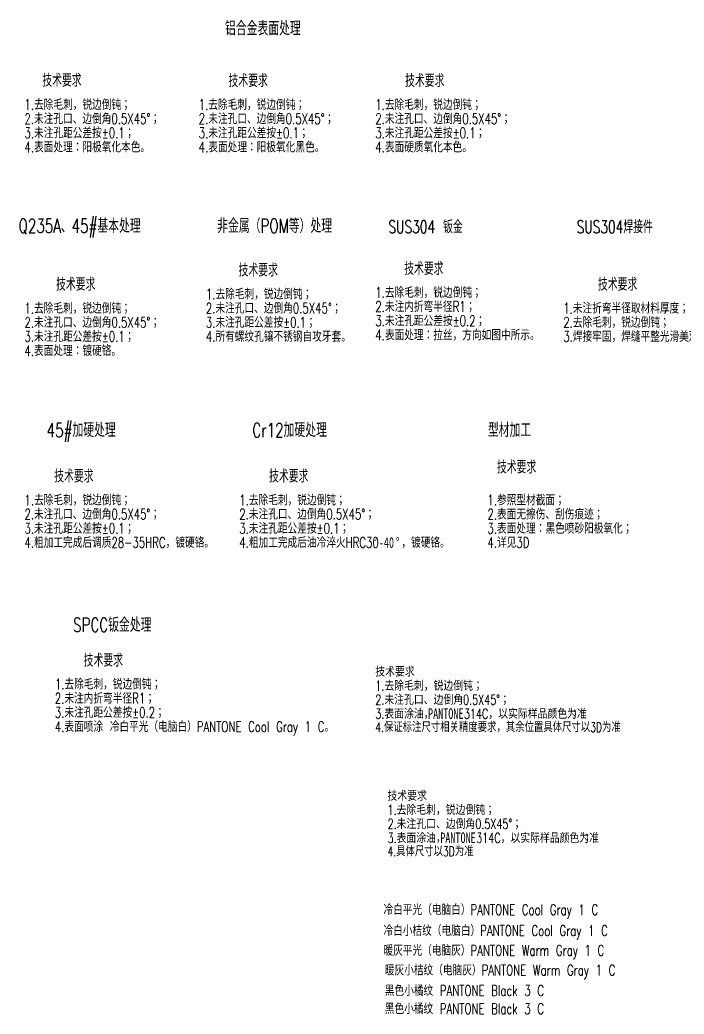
# Model space of a CAD drawing. Extents: x 10 to 515, y -34 to 231.
# Drawn here: x 349.6 to 514.9, y -33.5 to 214 of the extents above; entities that cross this region are included whole.
import ezdxf

# ---------------------------------------------------------------- set-up
doc = ezdxf.new("R2010")
doc.units = 0
doc.linetypes.add('SLD-SOLID', pattern=[0])
doc.layers.add('FORMAT', color=7, linetype='SLD-SOLID')
doc.styles.add('SLDTEXTSTYLE0', font='TXT', dxfattribs={"width": 0.7, "bigfont": 'bigfont'})
doc.styles.add('SLDTEXTSTYLE1', font='TXT', dxfattribs={"width": 0.7})

# ---------------------------------------------------------------- blocks, each defined once
blk = doc.blocks.new('SW_NOTE_0')
at = {"layer": 'FORMAT', "color": 0, "attachment_point": 1}
for s, insert, char_height, style in [('技术要求', (0, 3.22), 2.5, 'SLDTEXTSTYLE0'), ('1.去除毛刺，锐边倒钝；', (0, -0.28), 2.5, 'SLDTEXTSTYLE0'), ('2.未注孔口、边倒角0.5X45°；', (0, -3.78), 2.5, 'SLDTEXTSTYLE0'), ('3.表面涂油，', (0, -7.28), 2.5, 'SLDTEXTSTYLE0'), ('PANTONE', (13.12, -7.17), 2.646, 'SLDTEXTSTYLE1'), ('314C，以实际样品颜色为准', (22.06, -7.28), 2.5, 'SLDTEXTSTYLE0'), ('；', (48.46, -7.44), 2.38, 'SLDTEXTSTYLE0'), ('4.保证标注尺寸相关精度要求，其余位置具体尺寸以3D为准', (0, -10.69), 2.3813, 'SLDTEXTSTYLE0')]:
    blk.add_mtext(s, dxfattribs=dict(at, insert=insert, char_height=char_height, style=style))
blk = doc.blocks.new('SW_NOTE_0_1')
at = {"layer": 'FORMAT', "color": 0, "attachment_point": 1}
for s, insert, char_height, style in [('技术要求', (0, 3.22), 2.5, 'SLDTEXTSTYLE0'), ('1.去除毛刺，锐边倒钝；', (0, -0.28), 2.5, 'SLDTEXTSTYLE0'), ('2.未注孔口、边倒角0.5X45°；', (0, -3.78), 2.5, 'SLDTEXTSTYLE0'), ('3.表面涂油，', (0, -7.28), 2.5, 'SLDTEXTSTYLE0'), ('PANTONE', (13.12, -7.17), 2.646, 'SLDTEXTSTYLE1'), ('314C，以实际样品颜色为准', (22.06, -7.28), 2.5, 'SLDTEXTSTYLE0'), ('；', (48.46, -7.44), 2.38, 'SLDTEXTSTYLE0'), ('4.具体尺寸以3D为准', (0, -10.69), 2.3813, 'SLDTEXTSTYLE0')]:
    blk.add_mtext(s, dxfattribs=dict(at, insert=insert, char_height=char_height, style=style))
blk = doc.blocks.new('SW_NOTE_0_2')
at = {"layer": 'FORMAT', "color": 0, "attachment_point": 1, "style": 'SLDTEXTSTYLE0'}
for s, insert, char_height in [('技术要求', (5.95, 4.09), 3.175), ('1.去除毛刺，锐边倒钝；', (-1.23, -2.12), 2.6458), ('2.未注内折弯半径R1；', (-1.23, -5.64), 2.6458), ('3.未注孔距公差按±0.2；', (-1.23, -9.17), 2.6458), ('4.表面处理：拉丝，方向如图中所示。', (-1.23, -12.7), 2.6458)]:
    blk.add_mtext(s, dxfattribs=dict(at, insert=insert, char_height=char_height))
blk = doc.blocks.new('SW_NOTE_0_4')
at = {"layer": 'FORMAT', "color": 0, "attachment_point": 1, "style": 'SLDTEXTSTYLE0'}
for s, insert, char_height in [('技术要求', (0, 4.09), 3.175), ('1.去除毛刺，锐边倒钝；', (-7.41, -2.12), 2.6458), ('2.未注孔口、边倒角0.5X45°；', (-7.41, -5.64), 2.6458), ('3.未注孔距公差按±0.1；', (-7.41, -9.17), 2.6458), ('4.表面处理：阳极氧化黑色。', (-7.41, -12.7), 2.6458)]:
    blk.add_mtext(s, dxfattribs=dict(at, insert=insert, char_height=char_height))
blk = doc.blocks.new('SW_NOTE_0_5')
at = {"layer": 'FORMAT', "color": 0, "attachment_point": 1, "style": 'SLDTEXTSTYLE0'}
for s, insert, char_height in [('技术要求', (0, 4.09), 3.175), ('1.去除毛刺，锐边倒钝；', (-4.45, -2.22), 2.6458), ('2.未注孔口、边倒角0.5X45°；', (-4.45, -5.74), 2.6458), ('3.未注孔距公差按±0.1；', (-4.45, -9.27), 2.6458), ('4.表面处理：阳极氧化本色。', (-4.45, -12.8), 2.6458)]:
    blk.add_mtext(s, dxfattribs=dict(at, insert=insert, char_height=char_height))
blk = doc.blocks.new('SW_NOTE_0_6')
at = {"layer": 'FORMAT', "color": 0, "attachment_point": 1, "style": 'SLDTEXTSTYLE0'}
for s, insert, char_height in [('技术要求', (2.38, 4.09), 3.175), ('1.参照型材截面；', (0, -4.35), 2.646), ('2.表面无擦伤、刮伤痕迹；', (0, -7.88), 2.6458), ('3.表面处理：黑色喷砂阳极氧化；', (0, -11.41), 2.6458), ('4.详见3D', (0, -14.93), 2.646)]:
    blk.add_mtext(s, dxfattribs=dict(at, insert=insert, char_height=char_height))
blk = doc.blocks.new('SW_NOTE_0_7')
at = {"layer": 'FORMAT', "color": 0, "attachment_point": 1, "style": 'SLDTEXTSTYLE0'}
for s, insert, char_height in [('技术要求', (1.19, 4.09), 3.175), ('1.去除毛刺，锐边倒钝；', (-6.67, -2.12), 2.6458), ('2.未注孔口、边倒角0.5X45°；', (-6.67, -5.64), 2.6458), ('3.未注孔距公差按±0.1；', (-6.67, -9.17), 2.6458), ('4.表面处理：镀硬铬。', (-6.67, -12.7), 2.6458)]:
    blk.add_mtext(s, dxfattribs=dict(at, insert=insert, char_height=char_height))
blk = doc.blocks.new('SW_NOTE_0_8')
at = {"layer": 'FORMAT', "color": 0, "attachment_point": 1, "style": 'SLDTEXTSTYLE0'}
for s, insert, char_height in [('技术要求', (5.95, 4.09), 3.175), ('1.去除毛刺，锐边倒钝；', (-1.23, -2.12), 2.6458), ('2.未注内折弯半径R1；', (-1.23, -5.64), 2.6458), ('3.未注孔距公差按±0.2；', (-1.23, -9.17), 2.6458), ('4.表面喷涂 冷白平光（电脑白）PANTONE Cool Gray 1 C。', (-1.23, -12.7), 2.6458)]:
    blk.add_mtext(s, dxfattribs=dict(at, insert=insert, char_height=char_height))
blk = doc.blocks.new('SW_NOTE_0_9')
at = {"layer": 'FORMAT', "color": 0, "attachment_point": 1, "style": 'SLDTEXTSTYLE0'}
for s, insert, char_height in [('技术要求', (0, 4.09), 3.175), ('1.去除毛刺，锐边倒钝；', (-8.15, -2.12), 2.6458), ('2.未注孔口、边倒角0.5X45°；', (-8.15, -5.64), 2.6458), ('3.未注孔距公差按±0.1；', (-8.15, -9.17), 2.6458), ('4.所有螺纹孔镶不锈钢自攻牙套。', (-8.15, -12.7), 2.6458)]:
    blk.add_mtext(s, dxfattribs=dict(at, insert=insert, char_height=char_height))
blk = doc.blocks.new('SW_NOTE_0_10')
at = {"layer": 'FORMAT', "color": 0, "attachment_point": 1, "style": 'SLDTEXTSTYLE0'}
for s, insert, char_height in [('技术要求', (0, 4.09), 3.175), ('1.去除毛刺，锐边倒钝；', (-7.41, -2.12), 2.6458), ('2.未注孔口、边倒角0.5X45°；', (-7.41, -5.64), 2.6458), ('3.未注孔距公差按±0.1；', (-7.41, -9.17), 2.6458), ('4.表面硬质氧化本色。', (-7.41, -12.7), 2.6458)]:
    blk.add_mtext(s, dxfattribs=dict(at, insert=insert, char_height=char_height))
blk = doc.blocks.new('SW_NOTE_0_11')
at = {"layer": 'FORMAT', "color": 0, "attachment_point": 1, "style": 'SLDTEXTSTYLE0'}
for s, insert, char_height in [('技术要求', (0, 4.09), 3.175), ('1.未注折弯半径取材料厚度；', (-8.64, -2.12), 2.6458), ('2.去除毛刺，锐边倒钝；', (-8.64, -5.64), 2.6458), ('3.焊接牢固，焊缝平整光滑美观；', (-8.64, -9.17), 2.6458)]:
    blk.add_mtext(s, dxfattribs=dict(at, insert=insert, char_height=char_height))
blk = doc.blocks.new('SW_NOTE_0_12')
at = {"layer": 'FORMAT', "color": 0, "attachment_point": 1}
for s, insert, char_height, style in [('技术要求', (0, 4.09), 3.175, 'SLDTEXTSTYLE0'), ('1.去除毛刺，锐边倒钝；', (-7.41, -2.12), 2.6458, 'SLDTEXTSTYLE0'), ('2.未注孔口、边倒角0.5X45°；', (-7.41, -5.64), 2.6458, 'SLDTEXTSTYLE0'), ('3.未注孔距公差按±0.1；', (-7.41, -9.17), 2.6458, 'SLDTEXTSTYLE0'), ('4.粗加工完成后油冷淬火HRC30', (-7.41, -12.7), 2.6458, 'SLDTEXTSTYLE0'), ('%%d', (25.92, -12.7), 2.646, 'SLDTEXTSTYLE1'), ('-40', (27.32, -12.7), 2.646, 'SLDTEXTSTYLE1'), ('%%d', (31.53, -12.7), 2.646, 'SLDTEXTSTYLE1'), ('，镀硬铬。', (32.92, -12.7), 2.646, 'SLDTEXTSTYLE0')]:
    blk.add_mtext(s, dxfattribs=dict(at, insert=insert, char_height=char_height, style=style))
blk = doc.blocks.new('SW_NOTE_0_13')
at = {"layer": 'FORMAT', "color": 0, "attachment_point": 1, "style": 'SLDTEXTSTYLE0'}
for s, insert, char_height in [('技术要求', (0, 4.09), 3.175), ('1.去除毛刺，锐边倒钝；', (-7.41, -2.12), 2.6458), ('2.未注孔口、边倒角0.5X45°；', (-7.41, -5.64), 2.6458), ('3.未注孔距公差按±0.1；', (-7.41, -9.17), 2.6458), ('4.粗加工完成后调质28-35HRC，镀硬铬。', (-7.41, -12.7), 2.6458)]:
    blk.add_mtext(s, dxfattribs=dict(at, insert=insert, char_height=char_height))

msp = doc.modelspace()

# ---------------------------------------------------------------- block references
at = {"layer": 'FORMAT'}
for name, p in [('SW_NOTE_0_5', (355.21431927, 196.45320837)), ('SW_NOTE_0_4', (401.53930424, 196.35320924)), ('SW_NOTE_0_10', (445.48453442, 196.35320994)), ('SW_NOTE_0_9', (404.05930387, 149.18234963)), ('SW_NOTE_0_2', (439.31092362, 149.56806945)), ('SW_NOTE_0_7', (357.43681908, 145.65457352)), ('SW_NOTE_0_11', (493.4903028, 145.65457189)), ('SW_NOTE_0_6', (465.97586217, 100.12651467)), ('SW_NOTE_0_13', (358.17765219, 97.89318544)), ('SW_NOTE_0_12', (411.63816111, 97.89318381)), ('SW_NOTE_0_8', (359.55627077, 52.04907748)), ('SW_NOTE_0', (438.07620141, 49.7617972)), ('SW_NOTE_0_1', (441.11411942, 18.85184035))]:
    msp.add_blockref(name, p, dxfattribs=at)

# ---------------------------------------------------------------- texts
at = {"layer": 'FORMAT', "attachment_point": 1, "style": 'SLDTEXTSTYLE0'}
for s, insert, char_height in [('铝合金表面处理', (400.671496, 213.62727398), 3.5), ('Q235A、45#基本处理', (349.31716405, 164.45689151), 3.5), ('非金属（POM等）处理', (398.72218942, 164.45689151), 3.5), ('SUS304 钣金', (441.34097584, 164.06447229), 3.175), ('SUS304焊接件', (488.17160751, 164.06447229), 3.175), ('45#加硬处理', (356.30858255, 113.62217497), 3.5), ('Cr12加硬处理', (407.48272289, 113.62217497), 3.5), ('型材加工', (466.09426156, 113.62217497), 3.5), ('SPCC钣金处理', (362.88548794, 65.11547427), 3.5), ('冷白平光（电脑白）PANTONE Cool Gray 1 C', (440.10535413, -6.23312458), 2.6458333333), ('冷白小桔纹（电脑白）PANTONE Cool Gray 1 C', (440.10535413, -11.43650765), 2.6458333333), ('暖灰平光（电脑灰）PANTONE Warm Gray 1 C', (440.10535413, -16.36700882), 2.6458333333), ('暖灰小桔纹（电脑灰）PANTONE Warm Gray 1 C', (440.45028986, -21.28198284), 2.6458333333), ('黑色小橘纹 PANTONE Black 3 C', (440.45028986, -26.35994062), 2.6458333333), ('黑色小橘纹 PANTONE Black 3 C', (440.45028986, -30.88604127), 2.6458333333)]:
    msp.add_mtext(s, dxfattribs=dict(at, insert=insert, char_height=char_height))

doc.saveas('drawing.dxf')
